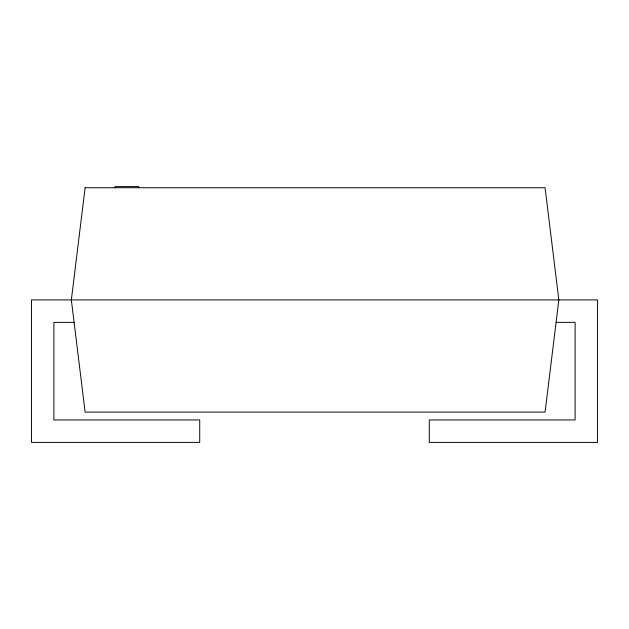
<?xml version="1.0" encoding="UTF-8"?>
<svg xmlns="http://www.w3.org/2000/svg" width="629" height="629" viewBox="0 0 629 629"><rect width="100%" height="100%" fill="white"/><g stroke="black" fill="none" stroke-linecap="round" stroke-linejoin="round"><path stroke-width="0.94" d="M74.096 322.355L53.89 322.355L53.89 419.952L199.723 419.952L199.723 442.391L31.45 442.391L31.45 299.915L597.55 299.915L597.55 442.391L429.277 442.391L429.277 419.952L575.11 419.952L575.11 322.355L556.091 322.355M138.702 187.733L138.702 186.609L115.099 186.609L115.099 187.733M85.119 187.733L71.344 299.915L85.119 412.097L545.076 412.097L558.843 299.915L545.076 187.733L85.119 187.733"/></g></svg>
